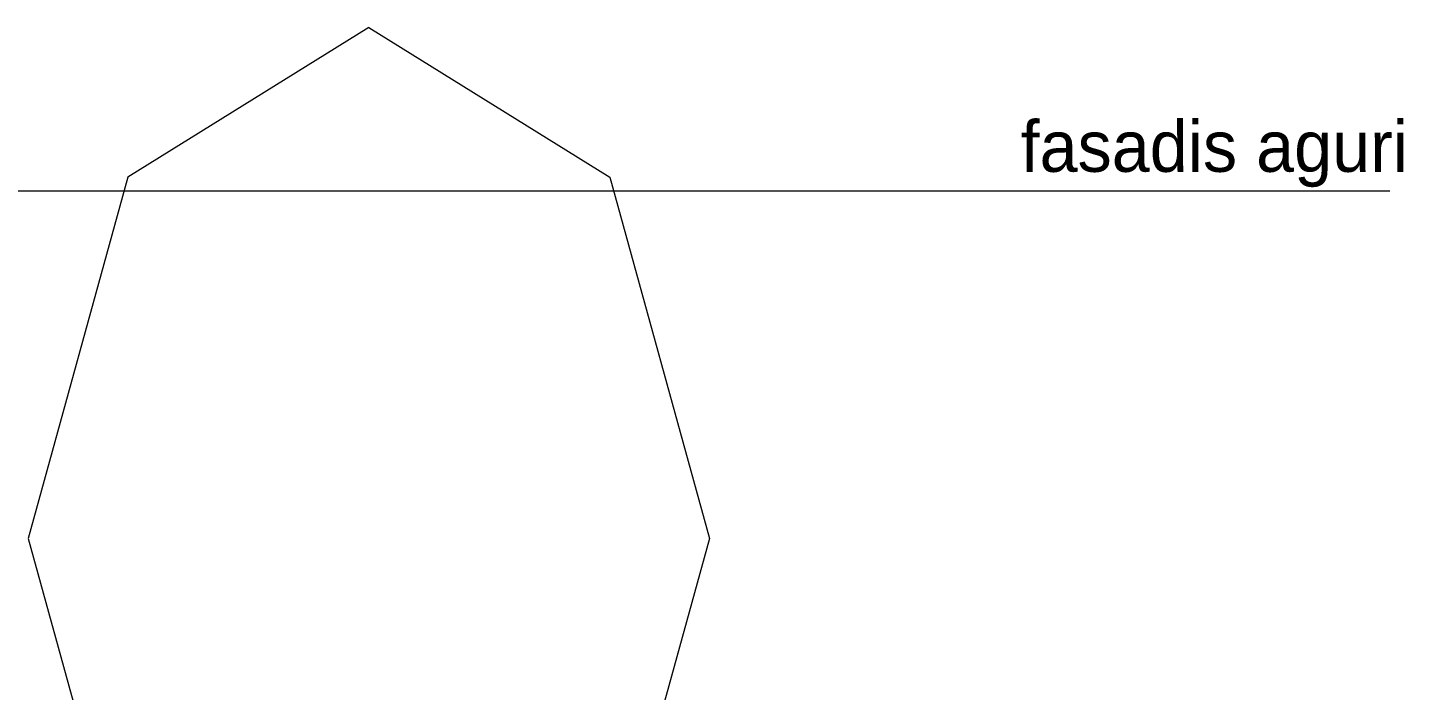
# Model space of a CAD drawing. Header units: millimetres. Extents: x 475206255 to 476720147, y 4620882299 to 4621447368.
# Drawn here: x 475396119 to 475404196, y 4621085616 to 4621089508 of the extents above; entities that cross this region are included whole.
import ezdxf

# ---------------------------------------------------------------- set-up
doc = ezdxf.new("R2010")
doc.units = ezdxf.units.MM
doc.header["$MEASUREMENT"] = 0
for name, color, linetype, lineweight in [('Annotation - Text_Pen_No__7_Pen_No__7_Pen_No__142', 142, 'Continuous', 0), ('New_Interior - Furniture _Pen_No__7', 7, 'Continuous', 0), ('zoma_Pen_No__5_Pen_No__142', 142, 'Continuous', 0)]:
    doc.layers.add(name, color=color, linetype=linetype, lineweight=lineweight)
doc.layers.add('zoma_Pen_No__5', color=7, linetype='Continuous')
doc.styles.add('GENERATED_STYLE_4', font='ACADMTAV.TTF')

# ---------------------------------------------------------------- blocks, each defined once
blk = doc.blocks.new('Line_7', base_point=(475390544.6, 4621088549.8))
at = {"layer": 'zoma_Pen_No__5_Pen_No__142', "color": 142, "linetype": 'Continuous', "lineweight": 0}
blk.add_line((475390644.6, 4621088549.8), (475404114.8, 4621088549.8), dxfattribs=at)

msp = doc.modelspace()

# ---------------------------------------------------------------- linework, layer by layer
at = {"layer": 'New_Interior - Furniture _Pen_No__7', "color": 7, "linetype": 'Continuous', "lineweight": 0}
for p, q in [((475398122.872, 4621089507.798), (475396708.658, 4621088629.118)), ((475398122.872, 4621089507.798), (475399537.086, 4621088629.118)), ((475396708.658, 4621088629.118), (475396122.872, 4621086507.798)), ((475399537.086, 4621088629.118), (475400122.872, 4621086507.798)), ((475396122.872, 4621086507.798), (475396708.658, 4621084386.478)), ((475400122.872, 4621086507.798), (475399537.086, 4621084386.478))]:
    msp.add_line(p, q, dxfattribs=at)

# ---------------------------------------------------------------- block references
at = {"layer": 'zoma_Pen_No__5', "color": 142, "linetype": 'Continuous', "lineweight": 0}
msp.add_blockref('Line_7', (475390544.597, 4621088549.845), dxfattribs=at)

# ---------------------------------------------------------------- texts
at = {"layer": 'Annotation - Text_Pen_No__7_Pen_No__7_Pen_No__142', "color": 142, "linetype": 'Continuous', "lineweight": 0, "insert": (475404222.648, 4621088960.625), "char_height": 300, "attachment_point": 3, "style": 'GENERATED_STYLE_4'}
msp.add_mtext('\\A1;{\\pqr;\\fAcadMtavr|b0|i0|c0|p0;\\W1.000000;fasadis aguri}', dxfattribs=at)

doc.saveas('drawing.dxf')
